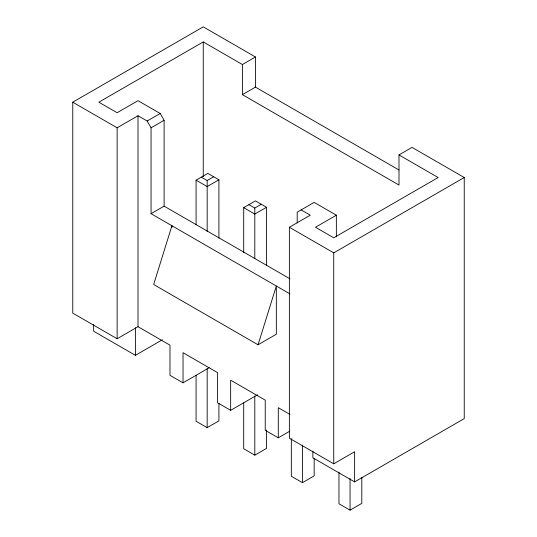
<?xml version="1.0" encoding="UTF-8"?>
<svg xmlns="http://www.w3.org/2000/svg" width="537" height="537" viewBox="0 0 537 537"><rect width="100%" height="100%" fill="white"/><g stroke="black" fill="none" stroke-linecap="round" stroke-linejoin="round"><path stroke-width="0.81" d="M258.062 344.781L276.327 286.013L276.327 334.236L258.062 344.781L153.669 284.509L171.934 225.741L171.934 227.406M209.162 367.738L183.03 382.827L169.981 375.296L169.981 345.157L138.009 326.697L117.133 338.753L72.764 313.138L72.764 102.191L203.255 26.85L255.451 56.982L255.451 87.122L398.991 169.994M255.451 56.982L242.402 64.521L203.255 41.92L98.862 102.191L117.133 112.736L138.009 100.681L160.194 113.488L164.107 120.268L164.107 206.154L290 278.837M72.764 102.191L117.133 127.806L138.009 115.75L147.145 121.02L151.058 127.806L151.058 213.692L290.007 293.914M147.145 121.02L160.194 113.488M151.058 127.806L164.107 120.268M242.402 64.521L242.402 94.653L255.451 87.122M196.079 224.392L196.079 180.163L207.819 173.384L218.915 179.788L218.915 238.206M201.294 177.15L207.168 180.539L213.692 176.774M151.058 213.692L164.107 206.154M218.915 179.788L207.168 186.567L196.079 180.163M243.704 252.726L243.704 207.665L255.451 200.885L266.54 207.289L266.54 265.701M248.926 204.651L254.8 208.041L261.324 204.275M266.54 207.289L254.8 214.068L243.704 207.665M242.402 94.653L398.991 185.064L398.991 154.925L412.04 147.393L464.237 177.525L464.237 418.612L354.621 481.897L312.87 457.786L312.87 451.093M354.621 481.897L354.621 451.758L333.745 463.814L289.376 438.199L289.376 227.252L310.258 215.196L301.123 209.92M336.357 236.958L336.357 215.196L315.474 227.252L333.745 237.797L438.138 177.525L398.991 154.925M93.639 324.523L93.639 331.222L135.398 355.326L162.255 339.82M289.376 227.252L333.745 252.867L464.237 177.525M183.03 382.827L183.03 352.688L217.606 372.658L217.606 402.79L230.655 410.328L257.518 394.816M196.079 375.376L196.079 421.25L207.168 427.653L218.915 420.874L218.915 403.361M230.655 410.328L230.655 380.189L265.238 400.152L265.238 430.291L278.287 437.823L289.899 431.117M243.704 402.871L243.704 448.751L254.8 455.154L266.54 448.375L266.54 430.023M291.336 438.716L291.336 476.245L302.425 482.649L314.172 475.869L314.172 458.356M338.968 472.05L338.968 503.746L350.057 510.15L361.804 503.37L361.804 477.514M336.357 215.196L314.172 202.389L297.209 212.182L297.209 223.023M289.913 414.403L278.287 407.69L278.287 437.823M350.057 478.454L350.057 510.15M333.745 252.867L333.745 463.814M302.425 445.119L302.425 482.649M254.8 208.041L254.8 258.297M254.8 395.93L254.8 455.154M207.168 180.539L207.168 231.635M207.168 368.436L207.168 427.653M203.255 41.92L203.255 176.693M138.009 115.75L138.009 326.697M135.398 327.704L135.398 355.326M117.133 127.806L117.133 338.753"/></g></svg>
